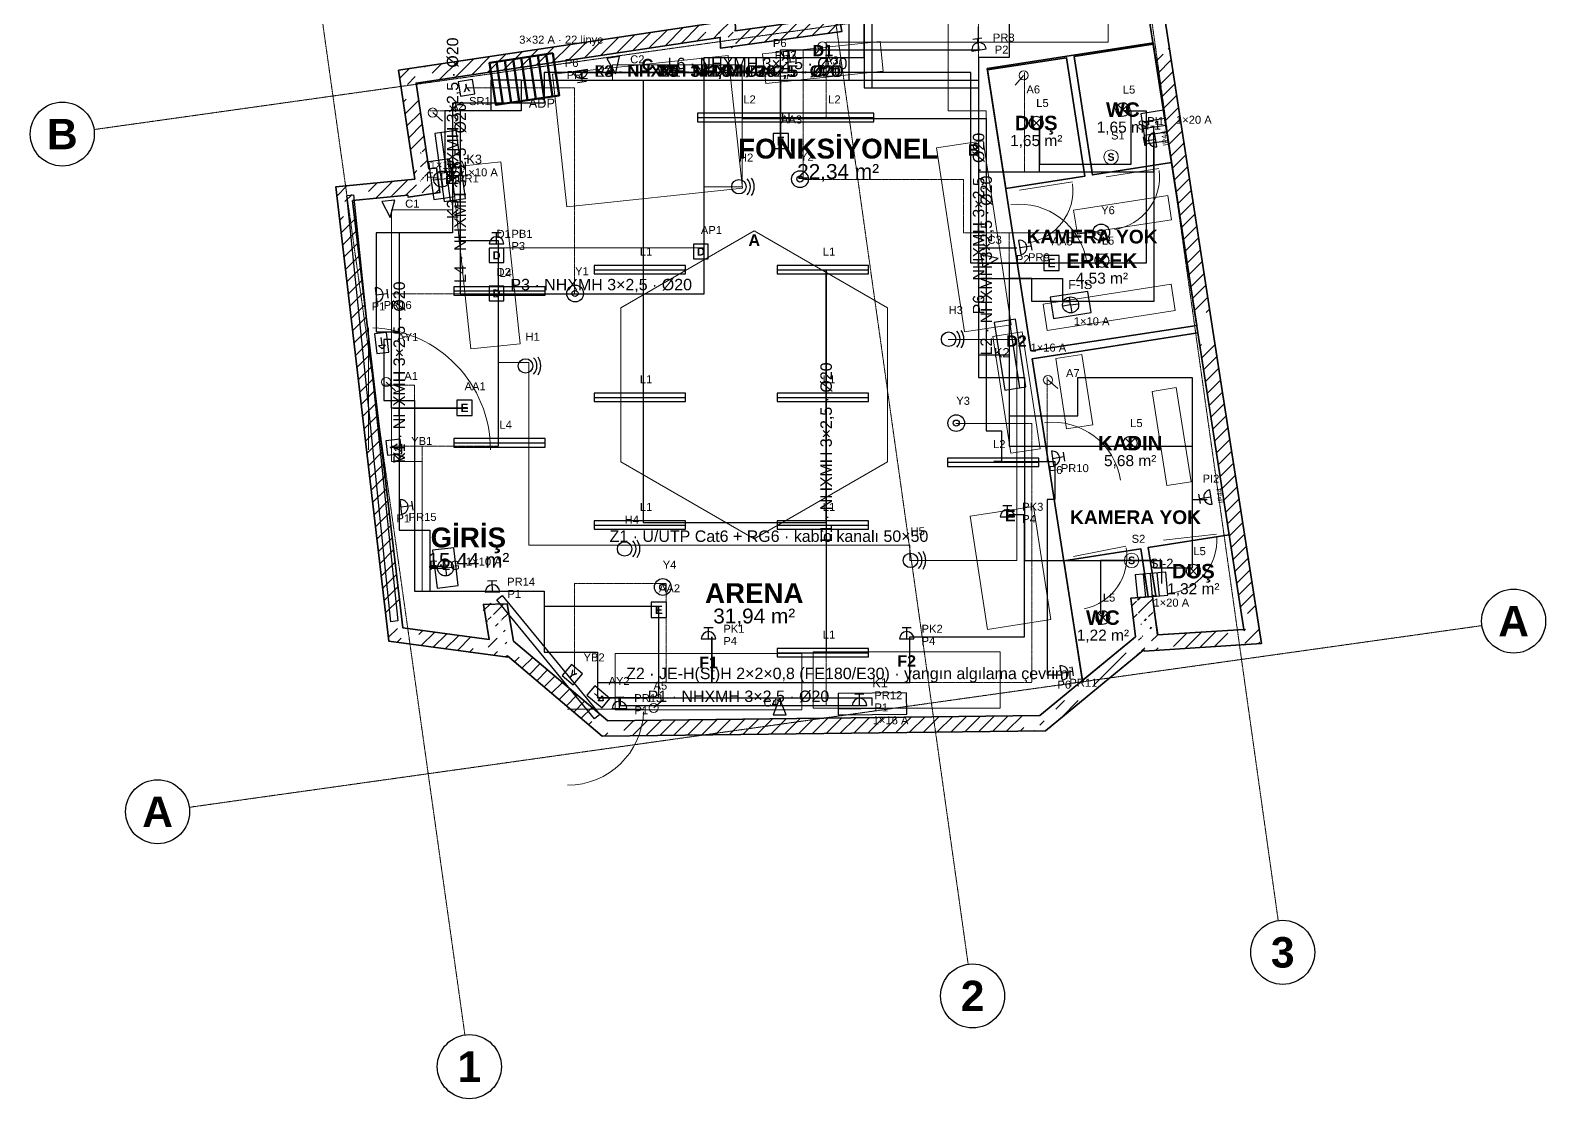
# Model space of a CAD drawing. Header units: millimetres. Extents: x -4681 to 15681, y -5011 to 17012.
# Drawn here: x -4196 to 15681, y -5011 to 9002 of the extents above; entities that cross this region are included whole.
import ezdxf
from ezdxf.enums import TextEntityAlignment as Align

# ---------------------------------------------------------------- set-up
doc = ezdxf.new("R2010")
doc.units = ezdxf.units.MM
doc.linetypes.add('DASHDOT', pattern=[3.556, 2.54, -0.508, 0, -0.508])
doc.linetypes.add('DASHED', pattern=[1.524, 1.27, -0.254])
for name, color, linetype, lineweight in [('A-CEPHE', 5, 'Continuous', 25), ('A-DUVAR-MEVCUT', 8, 'Continuous', 35), ('A-DUVAR-YENI', 1, 'Continuous', 35), ('A-EKIPMAN', 9, 'Continuous', 18), ('A-KAPI', 8, 'Continuous', 18), ('A-MOBILYA', 9, 'Continuous', 18), ('A-YAZI', 7, 'Continuous', 13), ('E-AYD-ACIL', 3, 'Continuous', 25), ('E-AYD-ANAHTAR', 2, 'Continuous', 18), ('E-AYD-ARMATUR', 2, 'Continuous', 25), ('E-AYD-DOWNLIGHT', 2, 'Continuous', 25), ('E-AYD-LINYE', 2, 'Continuous', 25), ('E-AYD-SORTI', 2, 'DASHED', 18), ('E-KUVVET-CIHAZ', 5, 'Continuous', 25), ('E-KUVVET-LINYE', 5, 'Continuous', 25), ('E-KUVVET-PRIZ', 5, 'Continuous', 25), ('E-PANO', 7, 'Continuous', 50), ('E-YAZI', 7, 'Continuous', 13), ('E-ZAYIF-KAMERA', 6, 'Continuous', 25), ('E-ZAYIF-LINYE', 6, 'DASHED', 13), ('E-ZAYIF-SES', 6, 'Continuous', 25), ('E-ZAYIF-TAVA', 6, 'Continuous', 18), ('E-ZAYIF-VERI', 6, 'Continuous', 25), ('E-ZAYIF-YANGIN', 1, 'Continuous', 25), ('G-AKS-BALON', 8, 'Continuous', 25), ('G-AKS-HAT', 8, 'DASHDOT', 18)]:
    doc.layers.add(name, color=color, linetype=linetype, lineweight=lineweight)
doc.styles.add('GYM', font='arial.ttf')
doc.styles.add('GYM-B', font='arialbd.ttf')

# ---------------------------------------------------------------- blocks, each defined once
blk = doc.blocks.new('E_ARMATUR_LINEER')
blk.add_line((-600, 0), (600, 0))
blk.add_lwpolyline([(-600, -55), (600, -55), (600, 55), (-600, 55)], close=True)
at = {"style": 'GYM'}
blk.add_attdef('LINYE', (0, 185), '', height=105, dxfattribs=at)
blk = doc.blocks.new('E_DOWNLIGHT')
for p, q in [((-64, -64), (64, 64)), ((-64, 64), (64, -64))]:
    blk.add_line(p, q)
blk.add_circle((0, 0), 90)
at = {"style": 'GYM'}
blk.add_attdef('LINYE', (0, 210), '', height=105, dxfattribs=at)
blk = doc.blocks.new('E_ACIL')
blk.add_lwpolyline([(-100, -100), (100, -100), (100, 100), (-100, 100)], close=True)
at = {"style": 'GYM-B'}
blk.add_text('E', height=110, dxfattribs=at).set_placement((0, 0), align=Align.MIDDLE_CENTER)
at = {"style": 'GYM'}
blk.add_attdef('KOD', (0, 230), '', height=105, dxfattribs=at)
blk = doc.blocks.new('E_YONLENDIRME')
for points in [[(-130, -80), (130, -80), (130, 80), (-130, 80)], [(30, 45), (80, 0), (30, -45)]]:
    blk.add_lwpolyline(points, close=True)
blk.add_lwpolyline([(-70, 0), (30, 0)])
at = {"style": 'GYM'}
blk.add_attdef('KOD', (0, 205), '', height=105, dxfattribs=at)
blk = doc.blocks.new('E_ANAHTAR')
blk.add_line((0, 0), (130, 110))
blk.add_circle((0, 0), 60)
at = {"style": 'GYM'}
blk.add_attdef('KOD', (0, 240), '', height=105, dxfattribs=at)
blk = doc.blocks.new('E_SENSOR')
blk.add_circle((0, 0), 95)
at = {"style": 'GYM-B'}
blk.add_text('S', height=100, dxfattribs=at).set_placement((0, 0), align=Align.MIDDLE_CENTER)
at = {"style": 'GYM'}
blk.add_attdef('KOD', (0, 230), '', height=105, dxfattribs=at)
blk = doc.blocks.new('E_PANO')
for p, q in [((-330, -280), (-330, 280)), ((-220, -280), (-220, 280)), ((-110, -280), (-110, 280)), ((0, -280), (0, 280)), ((110, -280), (110, 280)), ((220, -280), (220, 280)), ((330, -280), (330, 280))]:
    blk.add_line(p, q)
blk.add_lwpolyline([(-420, -280), (420, -280), (420, 280), (-420, 280)], close=True)
at = {"style": 'GYM'}
for tag, p, height in [('KOD', (0, 380), 120), ('TANIM', (0, -470), 105)]:
    blk.add_attdef(tag, p, '', height=height, dxfattribs=at)
blk = doc.blocks.new('E_PRIZ')
for p, q in [((-95, 0), (95, 0)), ((-60, 150), (60, 150)), ((0, 0), (0, 150))]:
    blk.add_line(p, q)
blk.add_arc((0, 0), 95, 0, 180)
at = {"style": 'GYM'}
for tag, p in [('KOD', (195, 80)), ('LINYE', (195, -80))]:
    blk.add_attdef(tag, p, '', height=105, dxfattribs=at)
blk = doc.blocks.new('E_PRIZ_IP44')
for p, q in [((-95, 0), (95, 0)), ((-60, 150), (60, 150)), ((0, 0), (0, 150))]:
    blk.add_line(p, q)
blk.add_arc((0, 0), 95, 0, 180)
at = {"style": 'GYM'}
blk.add_text('IP44', height=70, dxfattribs=at).set_placement((0, -120), align=Align.MIDDLE_CENTER)
blk.add_attdef('KOD', (205, 80), '', height=105, dxfattribs=at)
blk = doc.blocks.new('M_KLIMA_IC')
blk.add_line((-450, -60), (450, -60))
blk.add_lwpolyline([(-450, -140), (450, -140), (450, 140), (-450, 140)], close=True)
at = {"style": 'GYM'}
for tag, p, height in [('KOD', (0, 215), 120), ('KAPASITE', (0, -270), 105)]:
    blk.add_attdef(tag, p, '', height=height, dxfattribs=at)
blk = doc.blocks.new('M_ISITICI')
for p, q in [((-90, -150), (-90, 150)), ((0, -150), (0, 150)), ((90, -150), (90, 150))]:
    blk.add_line(p, q)
blk.add_lwpolyline([(-200, -150), (200, -150), (200, 150), (-200, 150)], close=True)
at = {"style": 'GYM'}
for tag, p, height in [('KOD', (0, 225), 120), ('GUC', (0, -285), 105)]:
    blk.add_attdef(tag, p, '', height=height, dxfattribs=at)
blk = doc.blocks.new('M_FAN')
for q in [(-105, 0), (0, 105), (105, 0), (0, -105)]:
    blk.add_line((0, 0), q)
blk.add_lwpolyline([(-250, -140), (250, -140), (250, 140), (-250, 140)], close=True)
blk.add_circle((0, 0), 105)
at = {"style": 'GYM'}
for tag, p, height in [('KOD', (0, 210), 120), ('TANIM', (0, -270), 105)]:
    blk.add_attdef(tag, p, '', height=height, dxfattribs=at)
blk = doc.blocks.new('E_KAMERA')
blk.add_lwpolyline([(-110, -85), (110, 0), (-110, 85)], close=True)
at = {"style": 'GYM'}
blk.add_attdef('KOD', (0, 210), '', height=105, dxfattribs=at)
blk = doc.blocks.new('E_HOPARLOR')
blk.add_circle((0, 0), 95)
for radius, start, end in [(150, -45, 45), (200, -35, 35)]:
    blk.add_arc((0, 0), radius, start, end)
at = {"style": 'GYM'}
blk.add_attdef('KOD', (0, 330), '', height=105, dxfattribs=at)
blk = doc.blocks.new('E_VERI')
blk.add_lwpolyline([(-95, -95), (95, -95), (95, 95), (-95, 95)], close=True)
at = {"style": 'GYM-B'}
blk.add_text('D', height=105, dxfattribs=at).set_placement((0, 0), align=Align.MIDDLE_CENTER)
at = {"style": 'GYM'}
blk.add_attdef('KOD', (0, 230), '', height=105, dxfattribs=at)
blk = doc.blocks.new('E_DEDEKTOR')
for radius in [110, 40]:
    blk.add_circle((0, 0), radius)
at = {"style": 'GYM'}
blk.add_attdef('KOD', (0, 240), '', height=105, dxfattribs=at)
blk = doc.blocks.new('E_YANGIN_BUTON')
blk.add_lwpolyline([(-95, -95), (95, -95), (95, 95), (-95, 95)], close=True)
at = {"style": 'GYM-B'}
blk.add_text('Y', height=105, dxfattribs=at).set_placement((0, 0), align=Align.MIDDLE_CENTER)
at = {"style": 'GYM'}
blk.add_attdef('KOD', (0, 230), '', height=105, dxfattribs=at)

msp = doc.modelspace()

# ---------------------------------------------------------------- hatches: boundary and pattern name
at = {"layer": 'A-DUVAR-MEVCUT'}
h = msp.add_hatch(dxfattribs=at)
h.set_pattern_fill('ANSI31', scale=40)
h.paths.add_polyline_path([(756, 6840), (760, 6814), (957, 6846), (953, 6872)])
h.paths.add_polyline_path([(970, 6843), (760, 6814), (756, 6840), (550, 6819), (550, 7020), (588, 7024), (970, 7024)])
h.paths.add_polyline_path([(760, 6814), (1178, 6873), (1150, 7071), (732, 7012)])
h.paths.add_polyline_path([(1149, 7083), (1178, 6873), (968, 6843), (968, 7083)])
h.paths.add_polyline_path([(1178, 6873), (1133, 7198), (935, 7171), (979, 6845)])
h.paths.add_polyline_path([(999, 7408), (1032, 7185), (1133, 7198), (1162, 6988), (923, 6988), (923, 7408)])
h.paths.add_polyline_path([(1133, 7198), (1032, 7185), (1058, 6986), (1159, 6999)])
h.paths.add_polyline_path([(1001, 7395), (1032, 7185), (1133, 7198), (1164, 6975), (822, 6975), (822, 7047), (850, 7050), (822, 7237), (822, 7395)])
h.paths.add_polyline_path([(1032, 7185), (864, 8310), (666, 8281), (834, 7155)])
h.paths.add_polyline_path([(1074, 8342), (864, 8310), (895, 8100), (693, 8100), (654, 8362), (654, 8481), (916, 8520), (1074, 8520)])
h.paths.add_polyline_path([(864, 8310), (4855, 8908), (4826, 9106), (834, 8508)])
h.paths.add_polyline_path([(4645, 9079), (4907, 9118), (5051, 9118), (5053, 8996), (5065, 8998), (5065, 8796), (4858, 8767), (4855, 8908), (4645, 8877)])
h.paths.add_polyline_path([(4855, 8908), (4858, 8767), (5058, 8772), (5055, 8912)])
h.paths.add_polyline_path([(5068, 8977), (5068, 8796), (4858, 8767), (4855, 8908), (4648, 8877), (4648, 8977)])
h.paths.add_polyline_path([(4858, 8767), (6449, 8988), (6422, 9186), (4831, 8965)])
h.paths.add_polyline_path([(6412, 9198), (6449, 8988), (6239, 8959), (6239, 9198)])
h.paths.add_polyline_path([(6449, 8988), (5826, 12526), (5629, 12492), (6252, 8954)])
h.paths.add_polyline_path([(6036, 12554), (5826, 12526), (5863, 12316), (5660, 12316), (5616, 12566), (5616, 12700), (5888, 12736), (6036, 12736)])
h.paths.add_polyline_path([(5826, 12526), (9876, 13066), (9849, 13265), (5800, 12725)])
h.paths.add_polyline_path([(9908, 12856), (9876, 13066), (9666, 13038), (9666, 13240), (9938, 13276), (10046, 13276), (10086, 13017), (10086, 12856)])
h.paths.add_polyline_path([(9876, 13066), (10521, 8898), (10719, 8928), (10073, 13097)])
h.paths.add_polyline_path([(10554, 8688), (10521, 8898), (10489, 9108), (10691, 9108), (10719, 8928), (10731, 8848), (10731, 8688)])
h.paths.add_polyline_path([(10521, 8898), (11111, 5092), (11308, 5122), (10719, 8928)])
h.paths.add_polyline_path([(11143, 4882), (11111, 5092), (11078, 5302), (11281, 5302), (11308, 5122), (11321, 5042), (11321, 4882)])
h.paths.add_polyline_path([(11111, 5092), (11722, 1144), (11920, 1174), (11308, 5122)])
h.paths.add_polyline_path([(11512, 1131), (11722, 1144), (11690, 1354), (11892, 1354), (11932, 1095), (11932, 957), (11570, 934), (11512, 934)])
h.paths.add_polyline_path([(11722, 1144), (10589, 1072), (10601, 873), (11735, 944)])
h.paths.add_polyline_path([(10379, 1282), (10562, 1282), (10589, 1072), (10799, 1086), (10799, 885), (10436, 862), (10414, 862), (10412, 877), (10394, 862), (10379, 862)])
h.paths.add_polyline_path([(10589, 1072), (10524, 1577), (10326, 1552), (10390, 1047)])
h.paths.add_polyline_path([(10314, 1367), (10314, 1558), (10524, 1577), (10551, 1367)])
h.paths.add_polyline_path([(10524, 1577), (10239, 1552), (10257, 1352), (10542, 1378)])
h.paths.add_polyline_path([(10449, 1342), (10266, 1342), (10239, 1552), (10449, 1570)])
h.paths.add_polyline_path([(10239, 1552), (10303, 1047), (10502, 1072), (10437, 1577)])
h.paths.add_polyline_path([(10093, 875), (10303, 1047), (10277, 1257), (10513, 1257), (10513, 867), (10414, 861), (10412, 877), (10363, 837), (10093, 837)])
h.paths.add_polyline_path([(10303, 1047), (9540, 421), (9667, 266), (10430, 892)])
h.paths.add_polyline_path([(9330, 248), (9540, 421), (9750, 593), (9750, 334), (9667, 266), (9600, 211), (9330, 211)])
h.paths.add_polyline_path([(9540, 421), (9046, 15), (9173, -139), (9667, 266)])
h.paths.add_polyline_path([(9256, -71), (9119, -184), (8836, -187), (8836, 13), (9046, 15), (9256, 188)])
h.paths.add_polyline_path([(9046, 15), (3378, -54), (3381, -253), (9049, -185)])
h.paths.add_polyline_path([(3588, -251), (3306, -254), (3168, -138), (3168, 124), (3378, -54), (3588, -51)])
h.paths.add_polyline_path([(3378, -54), (2142, 991), (2013, 839), (3249, -206)])
h.paths.add_polyline_path([(1932, 796), (1932, 1201), (2106, 1201), (2142, 991), (2352, 814), (2352, 781), (2080, 781), (2063, 796), (2066, 781), (2041, 781)])
h.paths.add_polyline_path([(2142, 991), (2060, 1478), (1863, 1445), (1944, 958)])
h.paths.add_polyline_path([(1850, 1268), (1850, 1474), (2060, 1478), (2095, 1268)])
h.paths.add_polyline_path([(2060, 1478), (1747, 1471), (1752, 1271), (2064, 1278)])
h.paths.add_polyline_path([(1957, 1261), (1782, 1261), (1747, 1471), (1957, 1476)])
h.paths.add_polyline_path([(1747, 1471), (1824, 1012), (2021, 1046), (1944, 1504)])
h.paths.add_polyline_path([(2034, 1222), (2034, 802), (1884, 802), (1614, 839), (1614, 1041), (1824, 1012), (1789, 1222)])
h.paths.add_polyline_path([(1824, 1012), (689, 1166), (662, 968), (1797, 814)])
h.paths.add_polyline_path([(664, 1376), (689, 1166), (899, 1138), (899, 957), (749, 957), (508, 989), (479, 1240), (479, 1376)])
h.paths.add_polyline_path([(689, 1166), (32, 6768), (-166, 6745), (490, 1143)])
h.paths.add_polyline_path([(242, 6789), (32, 6768), (57, 6558), (-144, 6558), (-178, 6842), (-178, 6948), (123, 6978), (242, 6978)])
h.paths.add_polyline_path([(32, 6768), (756, 6840), (736, 7039), (13, 6967)])
h.paths.add_polyline_path([(966, 6843), (760, 6814), (756, 6840), (546, 6819), (546, 7020), (847, 7050), (966, 7050)])

# ---------------------------------------------------------------- linework, layer by layer
at = {"layer": 'A-CEPHE'}
for points in [[(-45, 6835), (45, 6845), (625, 1255), (535, 1245)], [(3275, 29), (3205, -29), (1925, 1531), (1995, 1589)]]:
    msp.add_lwpolyline(points, close=True, dxfattribs=at)
at = {"layer": 'A-DUVAR-MEVCUT'}
msp.add_lwpolyline([(850, 7050), (636, 8479), (5050, 9139), (5053, 8996), (6216, 9158), (5593, 12697), (10043, 13291), (10719, 8928), (11308, 5122), (11953, 958), (10414, 861), (10412, 877), (9667, 266), (9119, -184), (3306, -254), (2063, 796), (2066, 778), (508, 989), (-190, 6947)], close=True, dxfattribs=at)
msp.add_lwpolyline([(9876, 13066), (10521, 8898), (11111, 5092), (11722, 1144), (10589, 1072), (10524, 1577), (10239, 1552), (10303, 1047), (9540, 421), (9046, 15), (3378, -54), (2142, 991), (2060, 1478), (1747, 1471), (1824, 1012), (689, 1166), (32, 6768), (756, 6840), (760, 6814), (1178, 6873), (1133, 7198), (1032, 7185), (864, 8310), (4855, 8908), (4858, 8767), (6449, 8988), (5826, 12526)], dxfattribs=at)
at = {"layer": 'A-DUVAR-YENI'}
for points in [[(8930, 4796), (11104, 5132), (10531, 8838), (8357, 8499)], [(10534, 8818), (10774, 7266), (9736, 7105), (9496, 8658)], [(8360, 8482), (9397, 8643), (9638, 7090), (8600, 6929)], [(9604, 473), (10303, 1047), (10239, 1552), (10524, 1577), (10589, 1072), (11722, 1144), (11120, 5032), (8946, 4695)], [(10303, 1047), (9634, 498), (9601, 492), (9359, 2045), (10369, 2202), (10467, 1572), (10239, 1552)], [(10559, 1306), (10524, 1577), (10519, 1598), (10541, 1580), (10566, 1584), (10467, 2217), (11530, 2383), (11722, 1144), (10595, 1073)]]:
    msp.add_lwpolyline(points, close=True, dxfattribs=at)
at = {"layer": 'A-EKIPMAN'}
for points in [[(6991, 8468), (6950, 8856), (5409, 8692), (5450, 8304)], [(4960, 8673), (2654, 8427), (2840, 6687), (5146, 6933)], [(8302, 7553), (7689, 7459), (8058, 5047), (8671, 5141)], [(5300, 6370), (3551, 5360), (3551, 3340), (5300, 2330), (7049, 3340), (7049, 5360)], [(8816, 5046), (8430, 4987), (8664, 3454), (9050, 3513)], [(9189, 1272), (8962, 2755), (8131, 2628), (8358, 1145)], [(5925, 90), (5925, 830), (3475, 830), (3475, 90)], [(8525, 110), (8525, 850), (6075, 850), (6075, 110)]]:
    msp.add_lwpolyline(points, close=True, dxfattribs=at)
at = {"layer": 'A-KAPI'}
for p, q in [((9917, 7082), (10609, 7190)), ((8781, 6906), (9473, 7014)), ((8772, 5822), (8634, 6712)), ((240, 3500), (240, 5100)), ((9216, 2962), (9078, 3852)), ((10668, 2314), (11364, 2392)), ((9488, 2100), (10174, 2238)), ((2850, 100), (3850, 100))]:
    msp.add_line(p, q, dxfattribs=at)
for centre, radius, start, end in [((9917, 7082), 700, -81.2, 6.8), ((8781, 6906), 700, -81.2, 6.8), ((8772, 5822), 900, 8.8, 96.8), ((240, 3500), 1600, 0, 88), ((9216, 2962), 900, 8.8, 96.8), ((9488, 2100), 700, -78.6, 9.4), ((10668, 2314), 700, -83.6, 4.4), ((2850, 100), 1000, -90, -2)]:
    msp.add_arc(centre, radius, start, end, dxfattribs=at)
at = {"layer": 'A-MOBILYA'}
for points in [[(1978, 7277), (1331, 7209), (1582, 4823), (2229, 4891)], [(9489, 6642), (9538, 6326), (10774, 6518), (10725, 6834)], [(9088, 5412), (9142, 5066), (10822, 5326), (10768, 5672)], [(9599, 4752), (9254, 4699), (9397, 3775), (9743, 3829)], [(10836, 4315), (10520, 4266), (10713, 3031), (11029, 3080)]]:
    msp.add_lwpolyline(points, close=True, dxfattribs=at)
at = {"layer": 'E-AYD-LINYE'}
for p, q in [((6543, 8347), (6543, 11947)), ((8643, 10347), (8643, 8647)), ((6543, 8747), (6543, 9147)), ((5643, 7547), (5643, 8747)), ((5643, 8747), (6543, 8747)), ((8643, 8647), (8243, 8647)), ((8243, 8647), (8243, 5947)), ((8143, 8447), (2543, 8447)), ((2543, 8447), (2543, 8047)), ((8143, 5947), (8143, 8447)), ((2243, 8347), (1843, 8347)), ((1843, 8347), (1843, 7947)), ((2243, 8347), (3843, 8347)), ((2243, 8347), (5143, 8347)), ((2243, 8347), (6543, 8347)), ((2243, 8347), (8243, 8347)), ((2243, 8347), (5643, 8347)), ((3843, 8347), (3843, 5847)), ((5143, 8347), (5143, 7847)), ((5643, 8347), (5643, 7547)), ((8243, 8347), (8243, 7147)), ((2543, 8047), (1343, 8047)), ((1343, 8047), (1343, 6347)), ((1843, 7947), (1443, 7947)), ((1443, 7947), (1443, 5547)), ((5143, 7847), (6243, 7847)), ((6243, 7847), (8343, 7847)), ((8343, 7847), (8343, 3747)), ((10243, 7947), (10143, 7947)), ((10143, 7947), (10443, 7947)), ((10243, 7247), (10243, 7947)), ((10443, 7947), (10443, 5947)), ((9043, 7147), (9043, 7747)), ((9043, 7747), (9043, 7247)), ((9043, 7247), (10243, 7247)), ((8243, 7147), (9043, 7147)), ((1343, 6347), (643, 6347)), ((643, 6347), (643, 4047)), ((3843, 5847), (3843, 4147)), ((6243, 4147), (6243, 5847)), ((6243, 5847), (6243, 847)), ((9243, 5947), (8143, 5947)), ((8243, 5947), (9243, 5947)), ((9843, 5947), (8643, 5947)), ((8643, 5947), (8643, 3547)), ((10443, 5947), (9843, 5947)), ((1443, 5547), (1943, 5547)), ((1943, 5547), (1943, 3547)), ((543, 4947), (443, 4947)), ((443, 4947), (443, 4147)), ((543, 4047), (543, 4947)), ((443, 4147), (843, 4147)), ((1543, 4047), (543, 4047)), ((643, 4047), (1543, 4047)), ((843, 4147), (843, 1647)), ((3843, 4147), (3843, 2547)), ((6243, 2547), (6243, 4147)), ((8343, 3747), (8543, 3747)), ((8543, 3747), (8543, 3347)), ((8643, 3547), (10243, 3547)), ((10243, 3547), (11043, 3547)), ((11043, 3547), (11043, 1947)), ((8543, 3347), (8443, 3347)), ((3843, 2547), (6243, 2547)), ((10543, 2047), (9843, 2047)), ((9843, 2047), (9843, 1347)), ((10543, 1947), (10543, 2047)), ((11043, 1947), (10543, 1947)), ((843, 1647), (2543, 1647)), ((2543, 1647), (2543, 1447)), ((2543, 1447), (4043, 1447)), ((4043, 1447), (4043, 247)), ((4043, 247), (3243, 247))]:
    msp.add_line(p, q, dxfattribs=at)
at = {"layer": 'E-AYD-SORTI'}
for p, q in [((8243, 7147), (8243, 9147)), ((6243, 8747), (6243, 7847)), ((8843, 8447), (8843, 7147)), ((1043, 7947), (1443, 7947)), ((1443, 7947), (1443, 5547)), ((8843, 7147), (8243, 7147)), ((1443, 5547), (1943, 5547)), ((9143, 4447), (9143, 3347)), ((443, 4347), (843, 4347)), ((843, 4347), (843, 3547)), ((843, 3547), (1943, 3547)), ((9143, 3347), (8443, 3347)), ((6243, 147), (6243, 847)), ((3943, 147), (6243, 147))]:
    msp.add_line(p, q, dxfattribs=at)
at = {"layer": 'E-KUVVET-LINYE'}
for p, q in [((6543, 8347), (6543, 12447)), ((6543, 8747), (6543, 10747)), ((6743, 8647), (6743, 10347)), ((6743, 10247), (6743, 8247)), ((6843, 9647), (6843, 8247)), ((8243, 8747), (8243, 9047)), ((5743, 8447), (5743, 8747)), ((5743, 8747), (6543, 8747)), ((6543, 8347), (6543, 8747)), ((6543, 8747), (8243, 8747)), ((4643, 6147), (4643, 8647)), ((4643, 8647), (6743, 8647)), ((3043, 8347), (3043, 8447)), ((3043, 8447), (5743, 8447)), ((2243, 8347), (1843, 8347)), ((1843, 8347), (1843, 7947)), ((2243, 8347), (1843, 8347)), ((1843, 8347), (1843, 7947)), ((2243, 8347), (1843, 8347)), ((1843, 8347), (1843, 7947)), ((2243, 8347), (1843, 8347)), ((1843, 8347), (1843, 7947)), ((2243, 8347), (6543, 8347)), ((2243, 8347), (3043, 8347)), ((2243, 8347), (2243, 7947)), ((2243, 8347), (8243, 8347)), ((2243, 8347), (2243, 7947)), ((2243, 8347), (8243, 8347)), ((2243, 8347), (6543, 8347)), ((2243, 8347), (8243, 8347)), ((2243, 8347), (8243, 8347)), ((2243, 8347), (8243, 8347)), ((6743, 8247), (8243, 8247)), ((6843, 8247), (8243, 8247)), ((8243, 8347), (8243, 7147)), ((8243, 8347), (8243, 4747)), ((8243, 8347), (8243, 7147)), ((8243, 8347), (8243, 4447)), ((8243, 8347), (8243, 5747)), ((8243, 8247), (8243, 6147)), ((8243, 8247), (8243, 4447)), ((1843, 7947), (1243, 7947)), ((1243, 7947), (1243, 7147)), ((1843, 7947), (1343, 7947)), ((1343, 7947), (1343, 7147)), ((2243, 7947), (1343, 7947)), ((1343, 7947), (1343, 6347)), ((2243, 7947), (1343, 7947)), ((1343, 7947), (1343, 6347)), ((1843, 7947), (1343, 7947)), ((1343, 7947), (1343, 7247)), ((1843, 7947), (1443, 7947)), ((1443, 7947), (1443, 6247)), ((10543, 7147), (10543, 7747)), ((10543, 7147), (10543, 7547)), ((10543, 7547), (10543, 5447)), ((1243, 7147), (1343, 7147)), ((1343, 7147), (1343, 6347)), ((1343, 7147), (1343, 6347)), ((8243, 7147), (10543, 7147)), ((8243, 7147), (10543, 7147)), ((1343, 6347), (343, 6347)), ((343, 6347), (343, 5547)), ((1343, 6347), (643, 6347)), ((643, 6347), (643, 2447)), ((1343, 6347), (643, 6347)), ((643, 6347), (643, 2447)), ((1343, 6347), (643, 6347)), ((643, 6347), (643, 2447)), ((1443, 6247), (1943, 6247)), ((1943, 6247), (1943, 6047)), ((1943, 6047), (1943, 5547)), ((4643, 5547), (4643, 6147)), ((8243, 6147), (8743, 6147)), ((8243, 5747), (9343, 5747)), ((8943, 5747), (8643, 5747)), ((8643, 5747), (8643, 3947)), ((8943, 5447), (8943, 5747)), ((9343, 5747), (9343, 5447)), ((343, 5547), (343, 5047)), ((1943, 5547), (4643, 5547)), ((10543, 5447), (8943, 5447)), ((9343, 5447), (9443, 5447)), ((343, 5047), (643, 5047)), ((643, 5047), (643, 2747)), ((8243, 4747), (8643, 4747)), ((8243, 4447), (8843, 4447)), ((8243, 4447), (8843, 4447)), ((8843, 4447), (8843, 3347)), ((8843, 4447), (8843, 2047)), ((9543, 3947), (9543, 4447)), ((9543, 4447), (11043, 4447)), ((11043, 4447), (11043, 2847)), ((8643, 3947), (9543, 3947)), ((8843, 3347), (9243, 3347)), ((9243, 3347), (9243, 2847)), ((9243, 2847), (9143, 2847)), ((9143, 2847), (9143, 547)), ((11043, 2847), (11243, 2847)), ((643, 2747), (643, 2447)), ((8843, 2647), (8643, 2647)), ((8843, 1047), (8843, 2647)), ((643, 2447), (1043, 2447)), ((643, 2447), (1043, 2447)), ((643, 2447), (1043, 2447)), ((643, 2447), (1043, 2447)), ((1043, 2447), (1043, 1647)), ((1043, 2447), (1043, 1647)), ((1043, 2447), (1043, 1647)), ((1043, 2447), (1043, 1947)), ((8843, 2047), (10643, 2047)), ((10643, 2047), (10643, 1747)), ((1043, 1947), (1243, 1947)), ((1043, 1647), (1843, 1647)), ((1043, 1647), (2543, 1647)), ((1043, 1647), (2543, 1647)), ((1843, 1647), (2543, 1647)), ((2543, 1647), (2543, 847)), ((2543, 1647), (2543, 847)), ((2543, 1647), (2543, 847)), ((4743, 447), (4743, 1047)), ((4743, 1047), (4743, 447)), ((7343, 447), (7343, 1047)), ((7343, 1047), (8843, 1047)), ((2543, 847), (3243, 847)), ((2543, 847), (3243, 847)), ((2543, 847), (3243, 847)), ((3243, 847), (3243, 247)), ((3243, 847), (3243, 447)), ((3243, 847), (3243, 247)), ((3243, 447), (4743, 447)), ((4743, 447), (7343, 447)), ((9143, 547), (9343, 547)), ((3243, 247), (3543, 247)), ((3243, 247), (6843, 247)), ((3543, 247), (3543, 147)), ((6843, 247), (6843, 147)), ((3543, 147), (6643, 147))]:
    msp.add_line(p, q, dxfattribs=at)
at = {"layer": 'E-ZAYIF-LINYE'}
for p, q in [((6543, 8747), (6543, 11447)), ((6543, 11447), (6543, 8447)), ((5943, 7047), (5943, 8747)), ((5943, 8747), (6543, 8747)), ((6543, 8447), (2543, 8447)), ((2543, 8447), (2543, 8347)), ((1843, 8247), (1543, 8247)), ((1543, 8247), (2943, 8247)), ((2243, 8347), (1843, 8347)), ((1843, 8347), (1843, 8247)), ((2543, 8347), (2243, 8347)), ((2943, 8247), (2943, 5547)), ((8043, 7047), (5943, 7047)), ((8043, 6347), (8043, 7047)), ((9843, 6347), (8043, 6347)), ((8643, 3847), (8643, 6347)), ((8643, 6347), (9843, 6347)), ((2943, 5547), (543, 5547)), ((543, 5547), (543, 3547)), ((8943, 3847), (7943, 3847)), ((7943, 3847), (8643, 3847)), ((8943, 447), (8943, 3847)), ((543, 3547), (943, 3547)), ((943, 3547), (943, 1647)), ((943, 1647), (2543, 1647)), ((2543, 1647), (2543, 847)), ((2943, 547), (2943, 1747)), ((2943, 1747), (4143, 1747)), ((4143, 1747), (4143, 447)), ((2543, 847), (2943, 847)), ((2943, 847), (2943, 547)), ((4143, 447), (8943, 447))]:
    msp.add_line(p, q, dxfattribs=at)
at = {"layer": 'E-ZAYIF-TAVA'}
for p, q in [((9943, 11247), (9943, 8847)), ((7843, 7947), (7843, 10347)), ((9943, 8847), (6243, 8847)), ((6243, 8847), (6243, 8447)), ((6243, 8447), (2543, 8447)), ((2543, 8447), (2543, 8047)), ((3443, 8347), (3443, 8547)), ((3443, 8547), (5143, 8547)), ((5143, 8547), (5143, 6947)), ((2243, 8347), (3443, 8347)), ((2543, 8047), (1343, 8047)), ((1343, 8047), (1343, 6647)), ((8343, 7947), (7843, 7947)), ((8343, 5947), (8343, 7947)), ((5143, 6947), (4643, 6947)), ((4643, 6947), (4643, 6147)), ((1343, 6647), (543, 6647)), ((543, 6647), (543, 3347)), ((4643, 6147), (1943, 6147)), ((1943, 6147), (1943, 6047)), ((1943, 6047), (1943, 5547)), ((8343, 4947), (8343, 5947)), ((1943, 5547), (1943, 4647)), ((8743, 4947), (7843, 4947)), ((7843, 4947), (8343, 4947)), ((8743, 2047), (8743, 4947)), ((1943, 4647), (2343, 4647)), ((2343, 4647), (2343, 2247)), ((543, 3347), (943, 3347)), ((943, 3347), (943, 1647)), ((2343, 2247), (3643, 2247)), ((3643, 2247), (7343, 2247)), ((7343, 2247), (7343, 2047)), ((7343, 2047), (8743, 2047)), ((943, 1647), (2543, 1647)), ((2543, 1647), (2543, 847)), ((2543, 847), (3243, 847)), ((3243, 847), (3243, 247)), ((3243, 247), (5643, 247)), ((5643, 247), (5643, 147))]:
    msp.add_line(p, q, dxfattribs=at)
at = {"layer": 'G-AKS-BALON'}
for centre in [(-3776, 7641), (15261, 1253), (-2526, -1247), (12232, -3091), (8164, -3663), (1563, -4591)]:
    msp.add_circle(centre, 420, dxfattribs=at)
at = {"layer": 'G-AKS-HAT'}
for p, q in [((12173, -2676), (9524, 16177)), ((8106, -3247), (5456, 15605)), ((1505, -4175), (-1145, 14677)), ((-3360, 7700), (13596, 10083)), ((-2111, -1189), (14845, 1194))]:
    msp.add_line(p, q, dxfattribs=at)

# ---------------------------------------------------------------- block references
at = {"layer": 'E-AYD-ACIL'}
for p, values in [((5650, 7550), {'KOD': 'AA3'}), ((9200, 5950), {'KOD': 'AA5'}), ((1500, 4050), {'KOD': 'AA1'}), ((4050, 1400), {'KOD': 'AA2'})]:
    msp.add_blockref('E_ACIL', p, dxfattribs=at).add_auto_attribs(values)
ref = msp.add_blockref('E_YONLENDIRME', (412, 4902), dxfattribs=dict(at, rotation=276.7))
ref.add_attrib('KOD', 'AY1', (616, 4926), dxfattribs={"layer": '0', "height": 105, "style": 'GYM'})
ref = msp.add_blockref('E_YONLENDIRME', (3257, 259), dxfattribs=dict(at, rotation=319.8))
ref.add_attrib('KOD', 'AY2', (3389, 416), dxfattribs={"layer": '0', "height": 105, "style": 'GYM'})
at = {"layer": 'E-AYD-ANAHTAR'}
ref = msp.add_blockref('E_ANAHTAR', (6195, 8792), dxfattribs=dict(at, rotation=187.9))
ref.add_attrib('KOD', 'A3', (6228, 8554), dxfattribs={"layer": '0', "height": 105, "style": 'GYM'})
ref = msp.add_blockref('E_ANAHTAR', (8833, 8411), dxfattribs=dict(at, rotation=188.9))
ref.add_attrib('KOD', 'A6', (8870, 8174), dxfattribs={"layer": '0', "height": 105, "style": 'GYM'})
ref = msp.add_blockref('E_ANAHTAR', (1083, 7923), dxfattribs=dict(at, rotation=278.5))
ref.add_attrib('KOD', 'A2', (1320, 7958), dxfattribs={"layer": '0', "height": 105, "style": 'GYM'})
for p, values in [((9980, 7340), {'KOD': 'S1'}), ((10250, 2050), {'KOD': 'S2'})]:
    msp.add_blockref('E_SENSOR', p, dxfattribs=at).add_auto_attribs(values)
ref = msp.add_blockref('E_ANAHTAR', (472, 4388), dxfattribs=dict(at, rotation=276.7))
ref.add_attrib('KOD', 'A1', (710, 4416), dxfattribs={"layer": '0', "height": 105, "style": 'GYM'})
ref = msp.add_blockref('E_ANAHTAR', (9152, 4416), dxfattribs=dict(at, rotation=278.8))
ref.add_attrib('KOD', 'A7', (9389, 4453), dxfattribs={"layer": '0', "height": 105, "style": 'GYM'})
ref = msp.add_blockref('E_ANAHTAR', (3982, 114), dxfattribs=dict(at, rotation=0.7))
ref.add_attrib('KOD', 'A5', (3979, 354), dxfattribs={"layer": '0', "height": 105, "style": 'GYM'})
at = {"layer": 'E-AYD-ARMATUR'}
for p, values in [((5157, 7858), {'LINYE': 'L2'}), ((6270, 7858), {'LINYE': 'L2'}), ((3800, 5862), {'LINYE': 'L1'}), ((6200, 5862), {'LINYE': 'L1'}), ((1958, 5583), {'LINYE': 'L4'}), ((3800, 4188), {'LINYE': 'L1'}), ((6200, 4188), {'LINYE': 'L1'}), ((1958, 3591), {'LINYE': 'L4'}), ((8433, 3337), {'LINYE': 'L2'}), ((3800, 2513), {'LINYE': 'L1'}), ((6200, 2513), {'LINYE': 'L1'}), ((6200, 838), {'LINYE': 'L1'})]:
    msp.add_blockref('E_ARMATUR_LINEER', p, dxfattribs=at).add_auto_attribs(values)
at = {"layer": 'E-AYD-DOWNLIGHT'}
for p in [(10135, 7962), (8999, 7786), (9860, 5981), (10231, 3588), (11060, 1908), (9873, 1299)]:
    msp.add_blockref('E_DOWNLIGHT', p, dxfattribs=at).add_auto_attribs({'LINYE': 'L5'})
at = {"layer": 'E-KUVVET-CIHAZ'}
ref = msp.add_blockref('M_ISITICI', (10550, 7732), dxfattribs=dict(at, rotation=98.8))
ref.add_attrib('KOD', 'SI-1', (10328, 7698), dxfattribs={"layer": '0', "height": 120, "style": 'GYM'})
ref.add_attrib('GUC', '1×20 A', (10832, 7776), dxfattribs={"layer": '0', "height": 105, "style": 'GYM'})
ref = msp.add_blockref('M_KLIMA_IC', (1311, 7222), dxfattribs=dict(at, rotation=277.8))
ref.add_attrib('KOD', 'K3', (1524, 7251), dxfattribs={"layer": '0', "height": 120, "style": 'GYM'})
ref.add_attrib('KAPASITE', '1×16 A', (1043, 7185), dxfattribs={"layer": '0', "height": 105, "style": 'GYM'})
ref = msp.add_blockref('M_FAN', (1200, 7050), dxfattribs=dict(at, rotation=97.8))
ref.add_attrib('KOD', 'F-TH', (992, 7021), dxfattribs={"layer": '0', "height": 120, "style": 'GYM'})
ref.add_attrib('TANIM', '1×10 A', (1468, 7087), dxfattribs={"layer": '0', "height": 105, "style": 'GYM'})
ref = msp.add_blockref('M_FAN', (9450, 5400), dxfattribs=dict(at, rotation=8.8))
ref.add_attrib('KOD', 'F-IS', (9418, 5608), dxfattribs={"layer": '0', "height": 120, "style": 'GYM'})
ref.add_attrib('TANIM', '1×10 A', (9491, 5133), dxfattribs={"layer": '0', "height": 105, "style": 'GYM'})
ref = msp.add_blockref('M_KLIMA_IC', (8656, 4747), dxfattribs=dict(at, rotation=98.8))
ref.add_attrib('KOD', 'K2', (8444, 4714), dxfattribs={"layer": '0', "height": 120, "style": 'GYM'})
ref.add_attrib('KAPASITE', '1×16 A', (8923, 4788), dxfattribs={"layer": '0', "height": 105, "style": 'GYM'})
ref = msp.add_blockref('M_FAN', (1250, 1950), dxfattribs=dict(at, rotation=96.7))
ref.add_attrib('KOD', 'F-EG', (1041, 1925), dxfattribs={"layer": '0', "height": 120, "style": 'GYM'})
ref.add_attrib('TANIM', '1×10 A', (1518, 1982), dxfattribs={"layer": '0', "height": 105, "style": 'GYM'})
ref = msp.add_blockref('M_ISITICI', (10511, 1727), dxfattribs=dict(at, rotation=5.1))
ref.add_attrib('KOD', 'SI-2', (10491, 1951), dxfattribs={"layer": '0', "height": 120, "style": 'GYM'})
ref.add_attrib('GUC', '1×20 A', (10536, 1443), dxfattribs={"layer": '0', "height": 105, "style": 'GYM'})
ref = msp.add_blockref('M_KLIMA_IC', (6851, 169), dxfattribs=dict(at, rotation=0.7))
ref.add_attrib('KOD', 'K1', (6848, 384), dxfattribs={"layer": '0', "height": 120, "style": 'GYM'})
ref.add_attrib('KAPASITE', '1×16 A', (6854, -101), dxfattribs={"layer": '0', "height": 105, "style": 'GYM'})
at = {"layer": 'E-KUVVET-PRIZ'}
ref = msp.add_blockref('E_PRIZ', (8250, 8745), dxfattribs=dict(at, rotation=8.899999999999999))
ref.add_attrib('KOD', 'PR8', (8430, 8854), dxfattribs={"layer": '0', "height": 105, "style": 'GYM'})
ref.add_attrib('LINYE', 'P2', (8455, 8696), dxfattribs={"layer": '0', "height": 105, "style": 'GYM'})
ref = msp.add_blockref('E_PRIZ', (5749, 8730), dxfattribs=dict(at, rotation=187.9))
ref.add_attrib('KOD', 'PR3', (5567, 8624), dxfattribs={"layer": '0', "height": 105, "style": 'GYM'})
ref.add_attrib('LINYE', 'P6', (5545, 8782), dxfattribs={"layer": '0', "height": 105, "style": 'GYM'})
ref = msp.add_blockref('E_PRIZ', (3020, 8472), dxfattribs=dict(at, rotation=188.5))
ref.add_attrib('KOD', 'PR2', (2839, 8364), dxfattribs={"layer": '0', "height": 105, "style": 'GYM'})
ref.add_attrib('LINYE', 'P6', (2815, 8522), dxfattribs={"layer": '0', "height": 105, "style": 'GYM'})
ref = msp.add_blockref('E_PRIZ_IP44', (10565, 7568), dxfattribs=dict(at, rotation=98.8))
ref.add_attrib('KOD', 'PI1', (10455, 7758), dxfattribs={"layer": '0', "height": 105, "style": 'GYM'})
ref = msp.add_blockref('E_PRIZ', (1296, 7188), dxfattribs=dict(at, rotation=277.8))
ref.add_attrib('KOD', 'PR1', (1402, 7006), dxfattribs={"layer": '0', "height": 105, "style": 'GYM'})
ref.add_attrib('LINYE', 'P1', (1243, 6984), dxfattribs={"layer": '0', "height": 105, "style": 'GYM'})
for p, values in [((1920, 6200), {'KOD': 'PB1', 'LINYE': 'P3'}), ((8620, 2620), {'KOD': 'PK3', 'LINYE': 'P4'}), ((4700, 1020), {'KOD': 'PK1', 'LINYE': 'P4'}), ((7300, 1020), {'KOD': 'PK2', 'LINYE': 'P4'})]:
    msp.add_blockref('E_PRIZ', p, dxfattribs=at).add_auto_attribs(values)
ref = msp.add_blockref('E_PRIZ', (8782, 6153), dxfattribs=dict(at, rotation=278.8))
ref.add_attrib('KOD', 'PR9', (8891, 5973), dxfattribs={"layer": '0', "height": 105, "style": 'GYM'})
ref.add_attrib('LINYE', 'P2', (8733, 5948), dxfattribs={"layer": '0', "height": 105, "style": 'GYM'})
ref = msp.add_blockref('E_PRIZ', (338, 5531), dxfattribs=dict(at, rotation=276.7))
ref.add_attrib('KOD', 'PR16', (440, 5347), dxfattribs={"layer": '0', "height": 105, "style": 'GYM'})
ref.add_attrib('LINYE', 'P1', (281, 5328), dxfattribs={"layer": '0', "height": 105, "style": 'GYM'})
ref = msp.add_blockref('E_PRIZ', (9212, 3387), dxfattribs=dict(at, rotation=278.8))
ref.add_attrib('KOD', 'PR10', (9321, 3207), dxfattribs={"layer": '0', "height": 105, "style": 'GYM'})
ref.add_attrib('LINYE', 'P6', (9163, 3182), dxfattribs={"layer": '0', "height": 105, "style": 'GYM'})
ref = msp.add_blockref('E_PRIZ_IP44', (11291, 2880), dxfattribs=dict(at, rotation=98.8))
ref.add_attrib('KOD', 'PI2', (11181, 3070), dxfattribs={"layer": '0', "height": 105, "style": 'GYM'})
ref = msp.add_blockref('E_PRIZ', (664, 2751), dxfattribs=dict(at, rotation=276.7))
ref.add_attrib('KOD', 'PR15', (766, 2567), dxfattribs={"layer": '0', "height": 105, "style": 'GYM'})
ref.add_attrib('LINYE', 'P1', (607, 2548), dxfattribs={"layer": '0', "height": 105, "style": 'GYM'})
ref = msp.add_blockref('E_PRIZ', (1866, 1634), dxfattribs=dict(at, rotation=1.3))
ref.add_attrib('KOD', 'PR14', (2059, 1718), dxfattribs={"layer": '0', "height": 105, "style": 'GYM'})
ref.add_attrib('LINYE', 'P1', (2063, 1558), dxfattribs={"layer": '0', "height": 105, "style": 'GYM'})
ref = msp.add_blockref('E_PRIZ', (9325, 572), dxfattribs=dict(at, rotation=278.8))
ref.add_attrib('KOD', 'PR11', (9434, 392), dxfattribs={"layer": '0', "height": 105, "style": 'GYM'})
ref.add_attrib('LINYE', 'P6', (9276, 367), dxfattribs={"layer": '0', "height": 105, "style": 'GYM'})
ref = msp.add_blockref('E_PRIZ', (3532, 108), dxfattribs=dict(at, rotation=0.7))
ref.add_attrib('KOD', 'PR13', (3726, 190), dxfattribs={"layer": '0', "height": 105, "style": 'GYM'})
ref.add_attrib('LINYE', 'P1', (3728, 30), dxfattribs={"layer": '0', "height": 105, "style": 'GYM'})
ref = msp.add_blockref('E_PRIZ', (6681, 147), dxfattribs=dict(at, rotation=0.7))
ref.add_attrib('KOD', 'PR12', (6875, 229), dxfattribs={"layer": '0', "height": 105, "style": 'GYM'})
ref.add_attrib('LINYE', 'P1', (6877, 69), dxfattribs={"layer": '0', "height": 105, "style": 'GYM'})
at = {"layer": 'E-PANO'}
ref = msp.add_blockref('E_PANO', (2286, 8362), dxfattribs=dict(at, rotation=188.5))
ref.add_attrib('KOD', 'ADP', (2342, 7986), dxfattribs={"layer": '0', "height": 120, "style": 'GYM'})
ref.add_attrib('TANIM', '3×32 A · 22 linye', (2217, 8827), dxfattribs={"layer": '0', "height": 105, "style": 'GYM'})
ref = msp.add_blockref('E_PANO', (2286, 8362), dxfattribs=dict(at, rotation=188.5))
ref.add_attrib('KOD', 'ADP', (2342, 7986), dxfattribs={"layer": '0', "height": 120, "style": 'GYM'})
ref.add_attrib('TANIM', '3×32 A · 22 linye', (2217, 8827), dxfattribs={"layer": '0', "height": 105, "style": 'GYM'})
ref = msp.add_blockref('E_PANO', (2286, 8362), dxfattribs=dict(at, rotation=188.5))
ref.add_attrib('KOD', 'ADP', (2342, 7986), dxfattribs={"layer": '0', "height": 120, "style": 'GYM'})
ref.add_attrib('TANIM', '3×32 A · 22 linye', (2217, 8827), dxfattribs={"layer": '0', "height": 105, "style": 'GYM'})
at = {"layer": 'E-ZAYIF-KAMERA'}
ref = msp.add_blockref('E_KAMERA', (3465, 8538), dxfattribs=dict(at, rotation=278.5))
ref.add_attrib('KOD', 'C2', (3673, 8569), dxfattribs={"layer": '0', "height": 105, "style": 'GYM'})
ref = msp.add_blockref('E_KAMERA', (512, 6655), dxfattribs=dict(at, rotation=275.7))
ref.add_attrib('KOD', 'C1', (721, 6676), dxfattribs={"layer": '0', "height": 105, "style": 'GYM'})
ref = msp.add_blockref('E_KAMERA', (8392, 5994), dxfattribs=dict(at, rotation=8.8))
ref.add_attrib('KOD', 'C3', (8360, 6202), dxfattribs={"layer": '0', "height": 105, "style": 'GYM'})
ref = msp.add_blockref('E_KAMERA', (5632, 134), dxfattribs=dict(at, rotation=90.70000000000002))
ref.add_attrib('KOD', 'C4', (5422, 131), dxfattribs={"layer": '0', "height": 105, "style": 'GYM'})
at = {"layer": 'E-ZAYIF-SES'}
for p, values in [((5100, 6950), {'KOD': 'H2'}), ((7850, 4950), {'KOD': 'H3'}), ((2300, 4600), {'KOD': 'H1'}), ((3600, 2200), {'KOD': 'H4'}), ((7350, 2050), {'KOD': 'H5'})]:
    msp.add_blockref('E_HOPARLOR', p, dxfattribs=at).add_auto_attribs(values)
at = {"layer": 'E-ZAYIF-VERI'}
for p, values in [((1920, 6050), {'KOD': 'D1'}), ((4600, 6100), {'KOD': 'AP1'}), ((1920, 5550), {'KOD': 'D2'})]:
    msp.add_blockref('E_VERI', p, dxfattribs=at).add_auto_attribs(values)
at = {"layer": 'E-ZAYIF-YANGIN'}
ref = msp.add_blockref('E_YANGIN_BUTON', (1525, 8248), dxfattribs=dict(at, rotation=188.5))
ref.add_attrib('KOD', 'SR1', (1559, 8021), dxfattribs={"layer": '0', "height": 105, "style": 'GYM'})
for p, values in [((5900, 7050), {'KOD': 'Y2'}), ((9850, 6350), {'KOD': 'Y6'}), ((2950, 5550), {'KOD': 'Y1'}), ((7950, 3850), {'KOD': 'Y3'}), ((4100, 1700), {'KOD': 'Y4'})]:
    msp.add_blockref('E_DEDEKTOR', p, dxfattribs=at).add_auto_attribs(values)
ref = msp.add_blockref('E_YANGIN_BUTON', (572, 3536), dxfattribs=dict(at, rotation=276.7))
ref.add_attrib('KOD', 'YB1', (800, 3563), dxfattribs={"layer": '0', "height": 105, "style": 'GYM'})
ref = msp.add_blockref('E_YANGIN_BUTON', (2913, 549), dxfattribs=dict(at, rotation=319.8))
ref.add_attrib('KOD', 'YB2', (3061, 725), dxfattribs={"layer": '0', "height": 105, "style": 'GYM'})

# ---------------------------------------------------------------- texts
at = {"layer": 'A-EKIPMAN', "style": 'GYM-B'}
for s, p in [('D1', (6200, 8736)), ('C', (3900, 8553)), ('B', (8180, 7433)), ('A', (5300, 6250)), ('D2', (8740, 4926)), ('E', (8660, 2635)), ('F2', (7300, 730)), ('F1', (4700, 710))]:
    msp.add_text(s, height=150, dxfattribs=at).set_placement(p, align=Align.MIDDLE_CENTER)
at = {"layer": 'A-YAZI'}
for s, height, style, p in [('WC', 190, 'GYM-B', (10135, 7962)), ('DUŞ', 190, 'GYM-B', (8999, 7786)), ('1,65 m²', 145, 'GYM', (10135, 7732)), ('FONKSİYONEL', 260, 'GYM-B', (6400, 7450)), ('1,65 m²', 145, 'GYM', (8999, 7556)), ('22,34 m²', 195, 'GYM', (6400, 7150)), ('ERKEK', 190, 'GYM-B', (9860, 5981)), ('4,53 m²', 145, 'GYM', (9860, 5751)), ('KADIN', 190, 'GYM-B', (10231, 3588)), ('5,68 m²', 145, 'GYM', (10231, 3358)), ('GİRİŞ', 260, 'GYM-B', (1550, 2350)), ('15,44 m²', 195, 'GYM', (1550, 2050)), ('DUŞ', 190, 'GYM-B', (11060, 1908)), ('ARENA', 260, 'GYM-B', (5300, 1620)), ('1,32 m²', 145, 'GYM', (11060, 1678)), ('31,94 m²', 195, 'GYM', (5300, 1320)), ('WC', 190, 'GYM-B', (9873, 1299)), ('1,22 m²', 145, 'GYM', (9873, 1069))]:
    msp.add_text(s, height=height, dxfattribs=dict(at, style=style)).set_placement(p, align=Align.MIDDLE_CENTER)
at = {"layer": 'E-YAZI', "style": 'GYM'}
for s, p in [('K3 · NHXMH 3×2,5 · Ø20', (1343, 7717)), ('L4 · NHXMH 3×2,5 · Ø20', (1443, 6867)), ('P6 · NHXMH 3×2,5 · Ø20', (8243, 6467)), ('L2 · NHXMH 3×2,5 · Ø20', (8343, 5917)), ('P4 · NHXMH 3×2,5 · Ø20', (643, 4517)), ('K1 · NHXMH 3×2,5 · Ø20', (643, 4517)), ('V1 · NHXMH 3×2,5 · Ø20', (643, 4517)), ('L1 · NHXMH 3×2,5 · Ø20', (6243, 3467))]:
    msp.add_text(s, height=150, rotation=90, dxfattribs=at).set_placement(p, align=Align.MIDDLE_CENTER)
at = {"layer": 'E-YAZI'}
for s, height, style, p in [('P2 · NHXMH 3×2,5 · Ø20', 150, 'GYM', (4393, 8467)), ('K4 · NHXMH 3×2,5 · Ø20', 150, 'GYM', (4393, 8467)), ('L3 · NHXMH 3×2,5 · Ø20', 150, 'GYM', (4393, 8467)), ('W1 · NHXMH 3×2,5 · Ø20', 150, 'GYM', (5243, 8467)), ('W2 · NHXMH 3×2,5 · Ø20', 150, 'GYM', (5243, 8467)), ('V2 · NHXMH 3×2,5 · Ø20', 150, 'GYM', (5243, 8467)), ('P5 · NHXMH 3×2,5 · Ø20', 150, 'GYM', (5243, 8467)), ('K2 · NHXMH 3×2,5 · Ø20', 150, 'GYM', (5243, 8467)), ('L5 · NHXMH 3×2,5 · Ø20', 150, 'GYM', (5243, 8467)), ('L6 · NHXMH 3×2,5 · Ø20', 150, 'GYM', (5343, 8567)), ('KAMERA YOK', 180, 'GYM-B', (9731, 6296)), ('P3 · NHXMH 3×2,5 · Ø20', 150, 'GYM', (3293, 5667)), ('KAMERA YOK', 180, 'GYM-B', (10301, 2616)), ('Z1 · U/UTP Cat6 + RG6 · kablo kanalı 50×50', 150, 'GYM', (5493, 2367)), ('Z2 · JE-H(St)H 2×2×0,8 (FE180/E30) · yangın algılama çevrimi', 150, 'GYM', (6543, 567)), ('P1 · NHXMH 3×2,5 · Ø20', 150, 'GYM', (5093, 267))]:
    msp.add_text(s, height=height, dxfattribs=dict(at, style=style)).set_placement(p, align=Align.MIDDLE_CENTER)
at = {"layer": 'G-AKS-BALON', "style": 'GYM-B'}
for s, p in [('B', (-3776, 7641)), ('A', (15261, 1253)), ('A', (-2526, -1247)), ('3', (12232, -3091)), ('2', (8164, -3663)), ('1', (1563, -4591))]:
    msp.add_text(s, height=399, dxfattribs=at).set_placement(p, align=Align.MIDDLE_CENTER)

doc.saveas('drawing.dxf')
